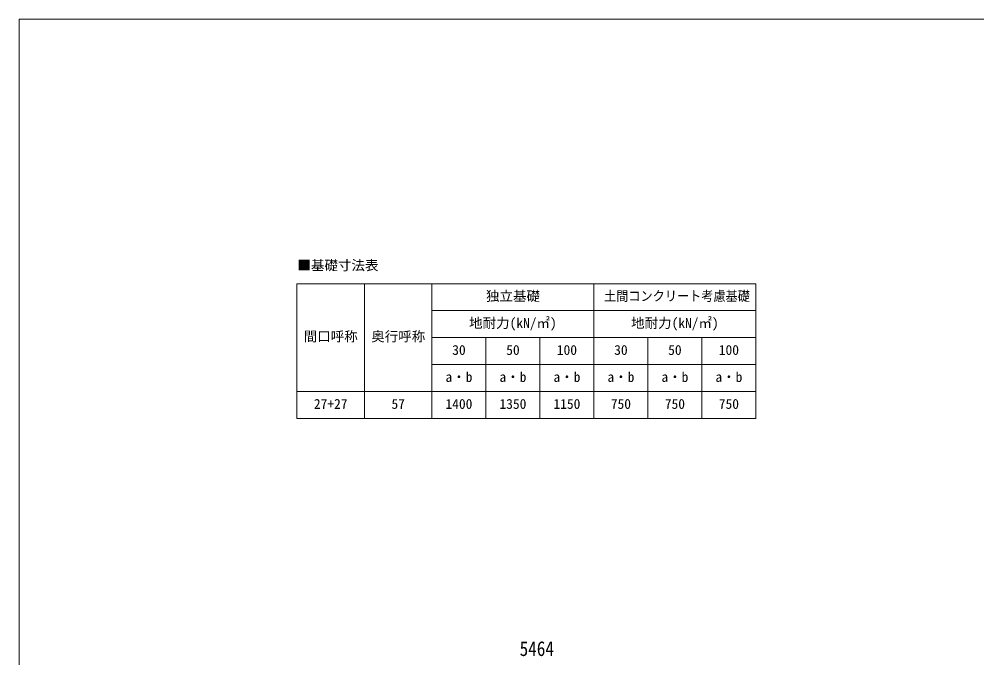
# Model space of a CAD drawing. Units: millimetres at full size, sheet at 1:40; details may follow other scales. Extents: x -11243 to 11243, y -7760 to 7760.
# Drawn here: x -11243 to 110, y 184 to 7760 of the extents above; entities that cross this region are included whole.
import ezdxf
from ezdxf.enums import TextEntityAlignment as Align

# ---------------------------------------------------------------- set-up
doc = ezdxf.new("R2010")
doc.units = ezdxf.units.MM
doc.header["$LTSCALE"] = 40
for name, color, linetype, lineweight in [('0-6_OTH_LINE', 6, 'Continuous', 9), ('0-E_DET2', 7, 'Continuous', 18), ('F-0_240', 7, 'Continuous', 9)]:
    doc.layers.add(name, color=color, linetype=linetype, lineweight=lineweight)
doc.styles.add('ＭＳ ゴシック', font='')
doc.styles.get('ＭＳ ゴシック').set_extended_font_data('MS Gothic')

msp = doc.modelspace()

# ---------------------------------------------------------------- linework, layer by layer
at = {"layer": '0-E_DET2'}
for p, q in [((-7949.13, 4622.22), (-7949.13, 3022.22)), ((-7949.13, 4622.22), (-2509.13, 4622.22)), ((-7149.13, 4622.22), (-7149.13, 3022.22)), ((-6349.13, 4622.22), (-6349.13, 3022.22)), ((-4429.13, 4622.22), (-4429.13, 3022.22)), ((-2509.13, 4622.22), (-2509.13, 3022.22)), ((-6349.13, 4302.22), (-2509.13, 4302.22)), ((-6349.13, 3982.22), (-2509.13, 3982.22)), ((-5709.13, 3982.22), (-5709.13, 3022.22)), ((-5069.13, 3982.22), (-5069.13, 3022.22)), ((-3789.13, 3982.22), (-3789.13, 3022.22)), ((-3149.13, 3982.22), (-3149.13, 3022.22)), ((-6349.13, 3662.22), (-2509.13, 3662.22)), ((-7949.13, 3342.22), (-2509.13, 3342.22)), ((-7949.13, 3022.22), (-2509.13, 3022.22))]:
    msp.add_line(p, q, dxfattribs=at)
at = {"layer": 'F-0_240', "color": 5}
for q in [(-11242.74, -7760), (10677.26, 7760)]:
    msp.add_line((-11242.74, 7760), q, dxfattribs=at)

# ---------------------------------------------------------------- texts
at = {"layer": '0-6_OTH_LINE', "color": 7, "style": 'ＭＳ ゴシック', "width": 0.85}
msp.add_text('5464', height=176, dxfattribs=at).set_placement((-5310.07, 152.69), align=Align.BOTTOM_LEFT)
at = {"layer": '0-E_DET2', "style": 'ＭＳ ゴシック'}
for s, p in [('■基礎寸法表', (-7943.86, 4746.63)), ('独立基礎', (-5709.13, 4382.22)), ('地耐力(kN/㎡)', (-5909.13, 4062.22)), ('地耐力(kN/㎡)', (-3989.13, 4062.22)), ('間口呼称', (-7869.13, 3902.22)), ('奥行呼称', (-7069.13, 3902.22)), ('30', (-6109.13, 3742.22)), ('50', (-5469.13, 3742.22)), ('100', (-4869.13, 3742.22)), ('30', (-4189.13, 3742.22)), ('50', (-3549.13, 3742.22)), ('100', (-2949.13, 3742.22)), ('a・b', (-6189.13, 3422.22)), ('a・b', (-5549.13, 3422.22)), ('a・b', (-4909.13, 3422.22)), ('a・b', (-4269.13, 3422.22)), ('a・b', (-3629.13, 3422.22)), ('a・b', (-2989.13, 3422.22)), ('27+27', (-7749.13, 3102.22)), ('57', (-6829.13, 3102.22)), ('1400', (-6189.13, 3102.22)), ('1350', (-5549.13, 3102.22)), ('1150', (-4909.13, 3102.22)), ('750', (-4229.13, 3102.22)), ('750', (-3589.13, 3102.22)), ('750', (-2949.13, 3102.22))]:
    msp.add_text(s, height=117.3, dxfattribs=at).set_placement(p, align=Align.BOTTOM_LEFT)
at = {"layer": '0-E_DET2', "style": 'ＭＳ ゴシック', "width": 0.9}
msp.add_text('土間コンクリート考慮基礎', height=117.3, dxfattribs=at).set_placement((-4309.13, 4382.22), align=Align.BOTTOM_LEFT)

doc.saveas('drawing.dxf')
